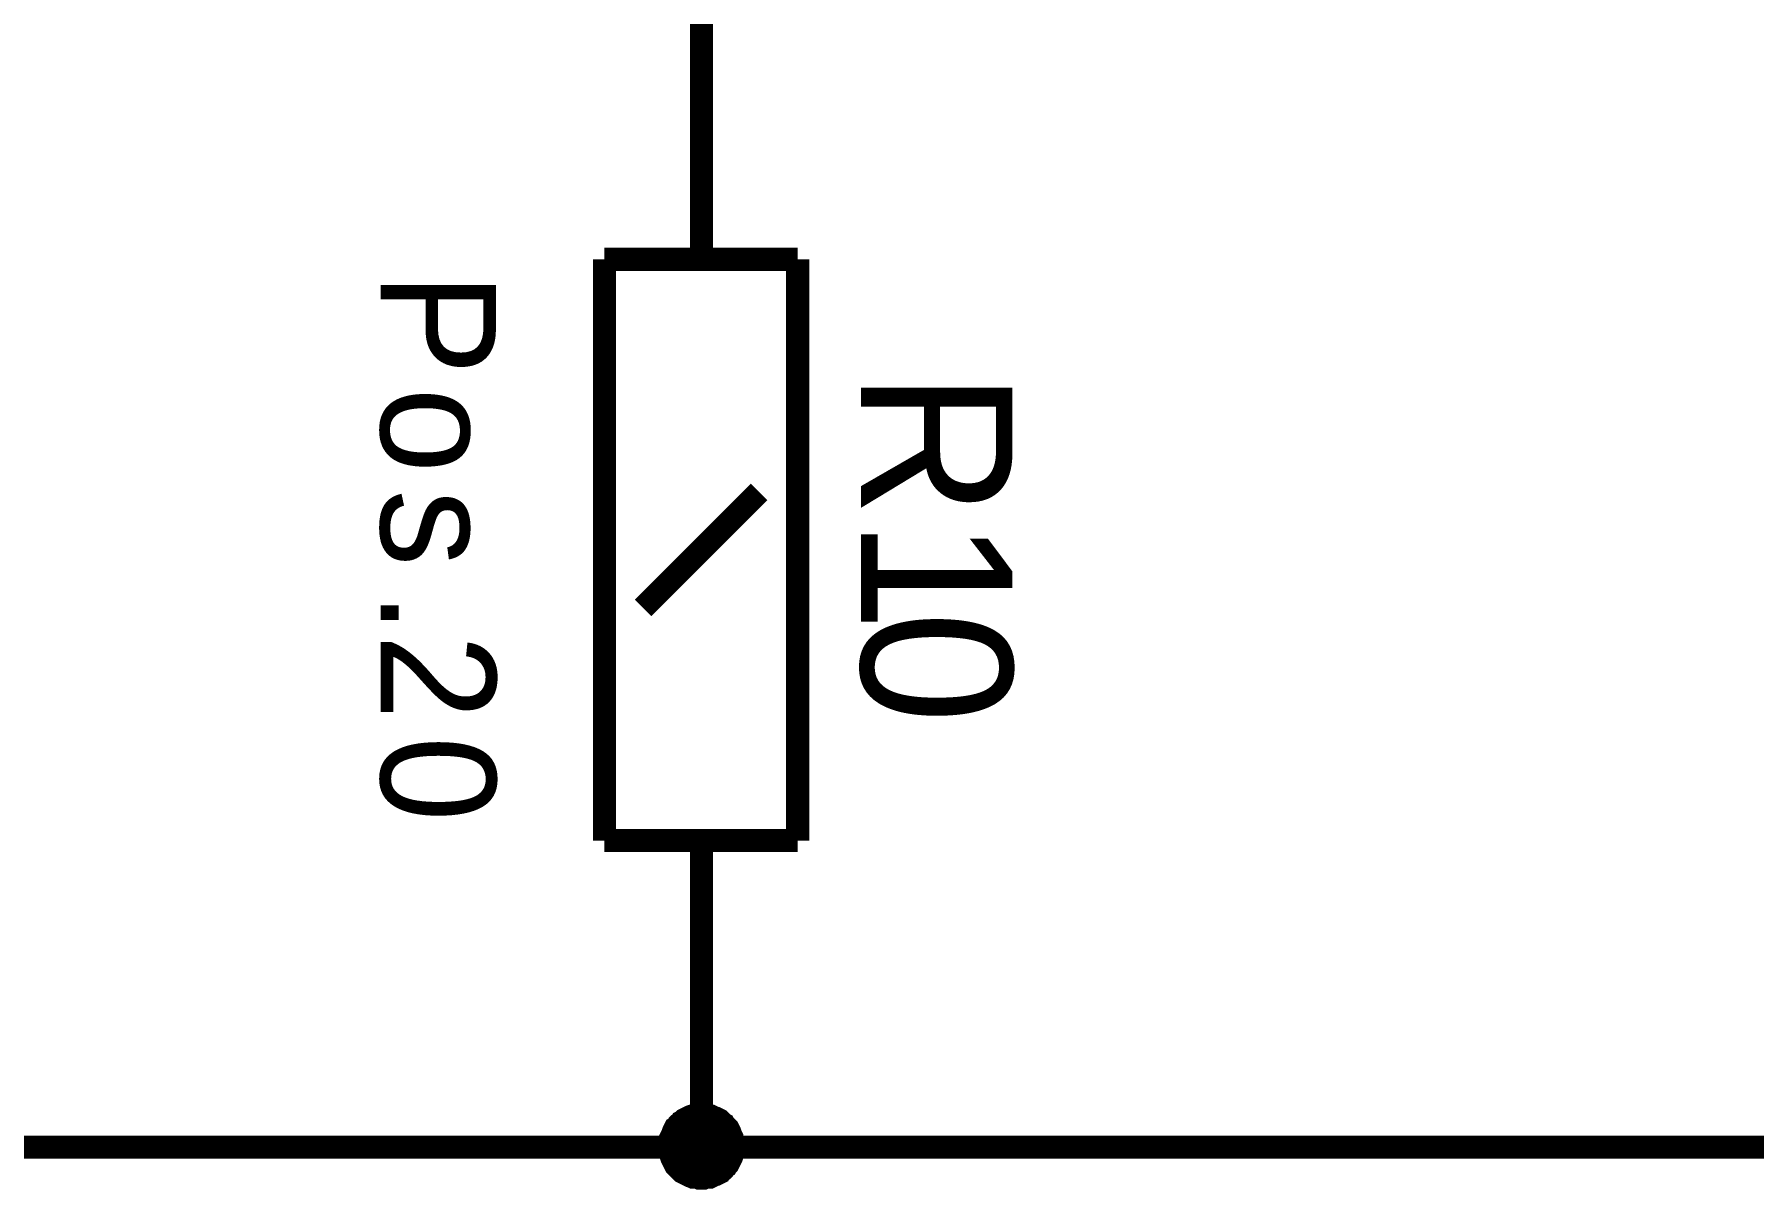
# Model space of a CAD drawing. Header units: millimetres. Extents: x 0 to 20.9, y 0 to 9.5.
# Drawn here: x 9.662 to 10.535, y 5.178 to 5.765 of the extents above; entities that cross this region are included whole.
import ezdxf

# ---------------------------------------------------------------- set-up
doc = ezdxf.new("R2010")
doc.units = ezdxf.units.MM
doc.header["$MEASUREMENT"] = 0
doc.layers.add('Sheet', color=255, linetype='Continuous')

msp = doc.modelspace()

# ---------------------------------------------------------------- linework, layer by layer
at = {"layer": 'Sheet'}
for points, const_width in [([(10.00034, 5.90617), (10.00034, 5.79966), (10.00034, 5.69983)], 0.0118), ([(10.00034, 5.65055), (10.00034, 5.69983)], 0.0118), ([(9.95106, 5.35524), (9.95106, 5.65055)], 0.0118), ([(9.95106, 5.65055), (10.04921, 5.65055)], 0.0118), ([(10.04921, 5.65055), (10.04921, 5.35524)], 0.0118), ([(10.02958, 5.53234), (9.97069, 5.47344)], 0.0118), ([(10.04921, 5.35524), (9.95106, 5.35524)], 0.0118), ([(10.00034, 5.35524), (10.00034, 5.30595)], 0.0118), ([(1.00079, 5.30553), (1.00079, 5.19944), (2.00074, 5.19944), (3.00069, 5.19944), (4.00064, 5.19944), (5.00059, 5.19944), (6.00054, 5.19944), (7.00049, 5.19944), (8.00044, 5.19944), (9.00039, 5.19944), (10.00034, 5.19944), (11.00029, 5.19944), (12.00025, 5.19944), (13.0002, 5.19944), (14.00015, 5.19944), (15.0001, 5.19944), (16.00005, 5.19944), (17, 5.19944), (17.99995, 5.19944), (17.99995, 5.30553)], 0.0118), ([(10.00034, 5.30595), (10.00034, 5.19985)], 0.0118), ([(9.98029, 5.19985), (9.98029, 5.20069), (9.98029, 5.20194), (9.98071, 5.20278), (9.98071, 5.20403), (9.98071, 5.20487), (9.98113, 5.2057), (9.98155, 5.20654), (9.98197, 5.20737), (9.98238, 5.20863), (9.9828, 5.20946), (9.98322, 5.2103), (9.98364, 5.21113), (9.98405, 5.21197), (9.98489, 5.21239), (9.98531, 5.21322), (9.98614, 5.21406), (9.98698, 5.21447), (9.9874, 5.21531), (9.98823, 5.21573), (9.98907, 5.21656), (9.9899, 5.21698), (9.99074, 5.2174), (9.99157, 5.21782), (9.99241, 5.21823), (9.99324, 5.21865), (9.9945, 5.21907), (9.99533, 5.21907), (9.99617, 5.21949), (9.99742, 5.21949), (9.99826, 5.2199), (9.99909, 5.2199), (10.00034, 5.2199)], 0.0039), ([(9.98029, 5.19985), (9.98029, 5.20069), (9.98029, 5.20194), (9.98071, 5.20278), (9.98071, 5.20403), (9.98071, 5.20487), (9.98113, 5.2057), (9.98155, 5.20654), (9.98197, 5.20737), (9.98238, 5.20863), (9.9828, 5.20946), (9.98322, 5.2103), (9.98364, 5.21113), (9.98405, 5.21197), (9.98489, 5.21239), (9.98531, 5.21322), (9.98614, 5.21406), (9.98698, 5.21447), (9.9874, 5.21531), (9.98823, 5.21573), (9.98907, 5.21656), (9.9899, 5.21698), (9.99074, 5.2174), (9.99157, 5.21782), (9.99241, 5.21823), (9.99324, 5.21865), (9.9945, 5.21907), (9.99533, 5.21907), (9.99617, 5.21949), (9.99742, 5.21949), (9.99826, 5.2199), (9.99909, 5.2199), (10.00034, 5.2199)], 0.0039), ([(9.98029, 5.19985), (9.98029, 5.20069), (9.98029, 5.20194), (9.98071, 5.20278), (9.98071, 5.20403), (9.98071, 5.20487), (9.98113, 5.2057), (9.98155, 5.20654), (9.98197, 5.20737), (9.98238, 5.20863), (9.9828, 5.20946), (9.98322, 5.2103), (9.98364, 5.21113), (9.98405, 5.21197), (9.98489, 5.21239), (9.98531, 5.21322), (9.98614, 5.21406), (9.98698, 5.21447), (9.9874, 5.21531), (9.98823, 5.21573), (9.98907, 5.21656), (9.9899, 5.21698), (9.99074, 5.2174), (9.99157, 5.21782), (9.99241, 5.21823), (9.99324, 5.21865), (9.9945, 5.21907), (9.99533, 5.21907), (9.99617, 5.21949), (9.99742, 5.21949), (9.99826, 5.2199), (9.99909, 5.2199), (10.00034, 5.2199)], 0.0039), ([(9.98029, 5.19985), (9.98029, 5.20069), (9.98029, 5.20194), (9.98071, 5.20278), (9.98071, 5.20403), (9.98071, 5.20487), (9.98113, 5.2057), (9.98155, 5.20654), (9.98197, 5.20737), (9.98238, 5.20863), (9.9828, 5.20946), (9.98322, 5.2103), (9.98364, 5.21113), (9.98405, 5.21197), (9.98489, 5.21239), (9.98531, 5.21322), (9.98614, 5.21406), (9.98698, 5.21447), (9.9874, 5.21531), (9.98823, 5.21573), (9.98907, 5.21656), (9.9899, 5.21698), (9.99074, 5.2174), (9.99157, 5.21782), (9.99241, 5.21823), (9.99324, 5.21865), (9.9945, 5.21907), (9.99533, 5.21907), (9.99617, 5.21949), (9.99742, 5.21949), (9.99826, 5.2199), (9.99909, 5.2199), (10.00034, 5.2199)], 0.0039), ([(9.98029, 5.19985), (9.98029, 5.20069), (9.98029, 5.20194), (9.98071, 5.20278), (9.98071, 5.20403), (9.98071, 5.20487), (9.98113, 5.2057), (9.98155, 5.20654), (9.98197, 5.20737), (9.98238, 5.20863), (9.9828, 5.20946), (9.98322, 5.2103), (9.98364, 5.21113), (9.98405, 5.21197), (9.98489, 5.21239), (9.98531, 5.21322), (9.98614, 5.21406), (9.98698, 5.21447), (9.9874, 5.21531), (9.98823, 5.21573), (9.98907, 5.21656), (9.9899, 5.21698), (9.99074, 5.2174), (9.99157, 5.21782), (9.99241, 5.21823), (9.99324, 5.21865), (9.9945, 5.21907), (9.99533, 5.21907), (9.99617, 5.21949), (9.99742, 5.21949), (9.99826, 5.2199), (9.99909, 5.2199), (10.00034, 5.2199)], 0.0039), ([(9.98029, 5.19985), (9.98029, 5.20069), (9.98029, 5.20194), (9.98071, 5.20278), (9.98071, 5.20403), (9.98071, 5.20487), (9.98113, 5.2057), (9.98155, 5.20654), (9.98197, 5.20737), (9.98238, 5.20863), (9.9828, 5.20946), (9.98322, 5.2103), (9.98364, 5.21113), (9.98405, 5.21197), (9.98489, 5.21239), (9.98531, 5.21322), (9.98614, 5.21406), (9.98698, 5.21447), (9.9874, 5.21531), (9.98823, 5.21573), (9.98907, 5.21656), (9.9899, 5.21698), (9.99074, 5.2174), (9.99157, 5.21782), (9.99241, 5.21823), (9.99324, 5.21865), (9.9945, 5.21907), (9.99533, 5.21907), (9.99617, 5.21949), (9.99742, 5.21949), (9.99826, 5.2199), (9.99909, 5.2199), (10.00034, 5.2199)], 0.0039), ([(9.98029, 5.19985), (9.98029, 5.20069), (9.98029, 5.20194), (9.98071, 5.20278), (9.98071, 5.20403), (9.98071, 5.20487), (9.98113, 5.2057), (9.98155, 5.20654), (9.98197, 5.20737), (9.98238, 5.20863), (9.9828, 5.20946), (9.98322, 5.2103), (9.98364, 5.21113), (9.98405, 5.21197), (9.98489, 5.21239), (9.98531, 5.21322), (9.98614, 5.21406), (9.98698, 5.21447), (9.9874, 5.21531), (9.98823, 5.21573), (9.98907, 5.21656), (9.9899, 5.21698), (9.99074, 5.2174), (9.99157, 5.21782), (9.99241, 5.21823), (9.99324, 5.21865), (9.9945, 5.21907), (9.99533, 5.21907), (9.99617, 5.21949), (9.99742, 5.21949), (9.99826, 5.2199), (9.99909, 5.2199), (10.00034, 5.2199)], 0.0039), ([(9.98029, 5.19985), (9.98029, 5.20069), (9.98029, 5.20194), (9.98071, 5.20278), (9.98071, 5.20403), (9.98071, 5.20487), (9.98113, 5.2057), (9.98155, 5.20654), (9.98197, 5.20737), (9.98238, 5.20863), (9.9828, 5.20946), (9.98322, 5.2103), (9.98364, 5.21113), (9.98405, 5.21197), (9.98489, 5.21239), (9.98531, 5.21322), (9.98614, 5.21406), (9.98698, 5.21447), (9.9874, 5.21531), (9.98823, 5.21573), (9.98907, 5.21656), (9.9899, 5.21698), (9.99074, 5.2174), (9.99157, 5.21782), (9.99241, 5.21823), (9.99324, 5.21865), (9.9945, 5.21907), (9.99533, 5.21907), (9.99617, 5.21949), (9.99742, 5.21949), (9.99826, 5.2199), (9.99909, 5.2199), (10.00034, 5.2199)], 0.0039), ([(10.00034, 5.2199), (10.00034, 5.2199)], 0.0039), ([(10.00034, 5.2199), (10.00118, 5.2199), (10.00243, 5.2199), (10.00327, 5.21949), (10.00452, 5.21949), (10.00536, 5.21907), (10.00619, 5.21907), (10.00703, 5.21865), (10.00786, 5.21823), (10.00912, 5.21782), (10.00995, 5.2174), (10.01079, 5.21698), (10.01162, 5.21656), (10.01246, 5.21573), (10.01287, 5.21531), (10.01371, 5.21447), (10.01455, 5.21406), (10.01496, 5.21322), (10.0158, 5.21239), (10.01622, 5.21197), (10.01705, 5.21113), (10.01747, 5.2103), (10.01789, 5.20946), (10.0183, 5.20863), (10.01872, 5.20737), (10.01914, 5.20654), (10.01956, 5.2057), (10.01956, 5.20487), (10.01998, 5.20403), (10.01998, 5.20278), (10.02039, 5.20194), (10.02039, 5.20069), (10.02039, 5.19985)], 0.0039), ([(10.00034, 5.2199), (10.00034, 5.2199)], 0.0039), ([(10.00034, 5.2199), (10.00118, 5.2199), (10.00243, 5.2199), (10.00327, 5.21949), (10.00452, 5.21949), (10.00536, 5.21907), (10.00619, 5.21907), (10.00703, 5.21865), (10.00786, 5.21823), (10.00912, 5.21782), (10.00995, 5.2174), (10.01079, 5.21698), (10.01162, 5.21656), (10.01246, 5.21573), (10.01287, 5.21531), (10.01371, 5.21447), (10.01455, 5.21406), (10.01496, 5.21322), (10.0158, 5.21239), (10.01622, 5.21197), (10.01705, 5.21113), (10.01747, 5.2103), (10.01789, 5.20946), (10.0183, 5.20863), (10.01872, 5.20737), (10.01914, 5.20654), (10.01956, 5.2057), (10.01956, 5.20487), (10.01998, 5.20403), (10.01998, 5.20278), (10.02039, 5.20194), (10.02039, 5.20069), (10.02039, 5.19985)], 0.0039), ([(10.00034, 5.2199), (10.00034, 5.2199)], 0.0039), ([(10.00034, 5.2199), (10.00118, 5.2199), (10.00243, 5.2199), (10.00327, 5.21949), (10.00452, 5.21949), (10.00536, 5.21907), (10.00619, 5.21907), (10.00703, 5.21865), (10.00786, 5.21823), (10.00912, 5.21782), (10.00995, 5.2174), (10.01079, 5.21698), (10.01162, 5.21656), (10.01246, 5.21573), (10.01287, 5.21531), (10.01371, 5.21447), (10.01455, 5.21406), (10.01496, 5.21322), (10.0158, 5.21239), (10.01622, 5.21197), (10.01705, 5.21113), (10.01747, 5.2103), (10.01789, 5.20946), (10.0183, 5.20863), (10.01872, 5.20737), (10.01914, 5.20654), (10.01956, 5.2057), (10.01956, 5.20487), (10.01998, 5.20403), (10.01998, 5.20278), (10.02039, 5.20194), (10.02039, 5.20069), (10.02039, 5.19985)], 0.0039), ([(10.00034, 5.2199), (10.00034, 5.2199)], 0.0039), ([(10.00034, 5.2199), (10.00118, 5.2199), (10.00243, 5.2199), (10.00327, 5.21949), (10.00452, 5.21949), (10.00536, 5.21907), (10.00619, 5.21907), (10.00703, 5.21865), (10.00786, 5.21823), (10.00912, 5.21782), (10.00995, 5.2174), (10.01079, 5.21698), (10.01162, 5.21656), (10.01246, 5.21573), (10.01287, 5.21531), (10.01371, 5.21447), (10.01455, 5.21406), (10.01496, 5.21322), (10.0158, 5.21239), (10.01622, 5.21197), (10.01705, 5.21113), (10.01747, 5.2103), (10.01789, 5.20946), (10.0183, 5.20863), (10.01872, 5.20737), (10.01914, 5.20654), (10.01956, 5.2057), (10.01956, 5.20487), (10.01998, 5.20403), (10.01998, 5.20278), (10.02039, 5.20194), (10.02039, 5.20069), (10.02039, 5.19985)], 0.0039), ([(10.00034, 5.2199), (10.00034, 5.2199)], 0.0039), ([(10.00034, 5.2199), (10.00118, 5.2199), (10.00243, 5.2199), (10.00327, 5.21949), (10.00452, 5.21949), (10.00536, 5.21907), (10.00619, 5.21907), (10.00703, 5.21865), (10.00786, 5.21823), (10.00912, 5.21782), (10.00995, 5.2174), (10.01079, 5.21698), (10.01162, 5.21656), (10.01246, 5.21573), (10.01287, 5.21531), (10.01371, 5.21447), (10.01455, 5.21406), (10.01496, 5.21322), (10.0158, 5.21239), (10.01622, 5.21197), (10.01705, 5.21113), (10.01747, 5.2103), (10.01789, 5.20946), (10.0183, 5.20863), (10.01872, 5.20737), (10.01914, 5.20654), (10.01956, 5.2057), (10.01956, 5.20487), (10.01998, 5.20403), (10.01998, 5.20278), (10.02039, 5.20194), (10.02039, 5.20069), (10.02039, 5.19985)], 0.0039), ([(10.00034, 5.2199), (10.00034, 5.2199)], 0.0039), ([(10.00034, 5.2199), (10.00118, 5.2199), (10.00243, 5.2199), (10.00327, 5.21949), (10.00452, 5.21949), (10.00536, 5.21907), (10.00619, 5.21907), (10.00703, 5.21865), (10.00786, 5.21823), (10.00912, 5.21782), (10.00995, 5.2174), (10.01079, 5.21698), (10.01162, 5.21656), (10.01246, 5.21573), (10.01287, 5.21531), (10.01371, 5.21447), (10.01455, 5.21406), (10.01496, 5.21322), (10.0158, 5.21239), (10.01622, 5.21197), (10.01705, 5.21113), (10.01747, 5.2103), (10.01789, 5.20946), (10.0183, 5.20863), (10.01872, 5.20737), (10.01914, 5.20654), (10.01956, 5.2057), (10.01956, 5.20487), (10.01998, 5.20403), (10.01998, 5.20278), (10.02039, 5.20194), (10.02039, 5.20069), (10.02039, 5.19985)], 0.0039), ([(10.00034, 5.2199), (10.00034, 5.2199)], 0.0039), ([(10.00034, 5.2199), (10.00118, 5.2199), (10.00243, 5.2199), (10.00327, 5.21949), (10.00452, 5.21949), (10.00536, 5.21907), (10.00619, 5.21907), (10.00703, 5.21865), (10.00786, 5.21823), (10.00912, 5.21782), (10.00995, 5.2174), (10.01079, 5.21698), (10.01162, 5.21656), (10.01246, 5.21573), (10.01287, 5.21531), (10.01371, 5.21447), (10.01455, 5.21406), (10.01496, 5.21322), (10.0158, 5.21239), (10.01622, 5.21197), (10.01705, 5.21113), (10.01747, 5.2103), (10.01789, 5.20946), (10.0183, 5.20863), (10.01872, 5.20737), (10.01914, 5.20654), (10.01956, 5.2057), (10.01956, 5.20487), (10.01998, 5.20403), (10.01998, 5.20278), (10.02039, 5.20194), (10.02039, 5.20069), (10.02039, 5.19985)], 0.0039), ([(10.00034, 5.2199), (10.00034, 5.2199)], 0.0039), ([(10.00034, 5.2199), (10.00118, 5.2199), (10.00243, 5.2199), (10.00327, 5.21949), (10.00452, 5.21949), (10.00536, 5.21907), (10.00619, 5.21907), (10.00703, 5.21865), (10.00786, 5.21823), (10.00912, 5.21782), (10.00995, 5.2174), (10.01079, 5.21698), (10.01162, 5.21656), (10.01246, 5.21573), (10.01287, 5.21531), (10.01371, 5.21447), (10.01455, 5.21406), (10.01496, 5.21322), (10.0158, 5.21239), (10.01622, 5.21197), (10.01705, 5.21113), (10.01747, 5.2103), (10.01789, 5.20946), (10.0183, 5.20863), (10.01872, 5.20737), (10.01914, 5.20654), (10.01956, 5.2057), (10.01956, 5.20487), (10.01998, 5.20403), (10.01998, 5.20278), (10.02039, 5.20194), (10.02039, 5.20069), (10.02039, 5.19985)], 0.0039), ([(10.00034, 5.17981), (9.99909, 5.17981), (9.99826, 5.17981), (9.99742, 5.18022), (9.99617, 5.18022), (9.99533, 5.18022), (9.9945, 5.18064), (9.99324, 5.18106), (9.99241, 5.18148), (9.99157, 5.18189), (9.99074, 5.18231), (9.9899, 5.18273), (9.98907, 5.18315), (9.98823, 5.18356), (9.9874, 5.1844), (9.98698, 5.18482), (9.98614, 5.18565), (9.98531, 5.18649), (9.98489, 5.18691), (9.98405, 5.18774), (9.98364, 5.18858), (9.98322, 5.18941), (9.9828, 5.19025), (9.98238, 5.19108), (9.98197, 5.19192), (9.98155, 5.19275), (9.98113, 5.19401), (9.98071, 5.19484), (9.98071, 5.19568), (9.98071, 5.19693), (9.98029, 5.19777), (9.98029, 5.1986), (9.98029, 5.19985)], 0.0039), ([(9.98029, 5.19985), (9.98029, 5.19985)], 0.0039), ([(10.00034, 5.17981), (9.99909, 5.17981), (9.99826, 5.17981), (9.99742, 5.18022), (9.99617, 5.18022), (9.99533, 5.18022), (9.9945, 5.18064), (9.99324, 5.18106), (9.99241, 5.18148), (9.99157, 5.18189), (9.99074, 5.18231), (9.9899, 5.18273), (9.98907, 5.18315), (9.98823, 5.18356), (9.9874, 5.1844), (9.98698, 5.18482), (9.98614, 5.18565), (9.98531, 5.18649), (9.98489, 5.18691), (9.98405, 5.18774), (9.98364, 5.18858), (9.98322, 5.18941), (9.9828, 5.19025), (9.98238, 5.19108), (9.98197, 5.19192), (9.98155, 5.19275), (9.98113, 5.19401), (9.98071, 5.19484), (9.98071, 5.19568), (9.98071, 5.19693), (9.98029, 5.19777), (9.98029, 5.1986), (9.98029, 5.19985)], 0.0039), ([(9.98029, 5.19985), (9.98029, 5.19985)], 0.0039), ([(10.00034, 5.17981), (9.99909, 5.17981), (9.99826, 5.17981), (9.99742, 5.18022), (9.99617, 5.18022), (9.99533, 5.18022), (9.9945, 5.18064), (9.99324, 5.18106), (9.99241, 5.18148), (9.99157, 5.18189), (9.99074, 5.18231), (9.9899, 5.18273), (9.98907, 5.18315), (9.98823, 5.18356), (9.9874, 5.1844), (9.98698, 5.18482), (9.98614, 5.18565), (9.98531, 5.18649), (9.98489, 5.18691), (9.98405, 5.18774), (9.98364, 5.18858), (9.98322, 5.18941), (9.9828, 5.19025), (9.98238, 5.19108), (9.98197, 5.19192), (9.98155, 5.19275), (9.98113, 5.19401), (9.98071, 5.19484), (9.98071, 5.19568), (9.98071, 5.19693), (9.98029, 5.19777), (9.98029, 5.1986), (9.98029, 5.19985)], 0.0039), ([(9.98029, 5.19985), (9.98029, 5.19985)], 0.0039), ([(10.00034, 5.17981), (9.99909, 5.17981), (9.99826, 5.17981), (9.99742, 5.18022), (9.99617, 5.18022), (9.99533, 5.18022), (9.9945, 5.18064), (9.99324, 5.18106), (9.99241, 5.18148), (9.99157, 5.18189), (9.99074, 5.18231), (9.9899, 5.18273), (9.98907, 5.18315), (9.98823, 5.18356), (9.9874, 5.1844), (9.98698, 5.18482), (9.98614, 5.18565), (9.98531, 5.18649), (9.98489, 5.18691), (9.98405, 5.18774), (9.98364, 5.18858), (9.98322, 5.18941), (9.9828, 5.19025), (9.98238, 5.19108), (9.98197, 5.19192), (9.98155, 5.19275), (9.98113, 5.19401), (9.98071, 5.19484), (9.98071, 5.19568), (9.98071, 5.19693), (9.98029, 5.19777), (9.98029, 5.1986), (9.98029, 5.19985)], 0.0039), ([(9.98029, 5.19985), (9.98029, 5.19985)], 0.0039), ([(10.00034, 5.17981), (9.99909, 5.17981), (9.99826, 5.17981), (9.99742, 5.18022), (9.99617, 5.18022), (9.99533, 5.18022), (9.9945, 5.18064), (9.99324, 5.18106), (9.99241, 5.18148), (9.99157, 5.18189), (9.99074, 5.18231), (9.9899, 5.18273), (9.98907, 5.18315), (9.98823, 5.18356), (9.9874, 5.1844), (9.98698, 5.18482), (9.98614, 5.18565), (9.98531, 5.18649), (9.98489, 5.18691), (9.98405, 5.18774), (9.98364, 5.18858), (9.98322, 5.18941), (9.9828, 5.19025), (9.98238, 5.19108), (9.98197, 5.19192), (9.98155, 5.19275), (9.98113, 5.19401), (9.98071, 5.19484), (9.98071, 5.19568), (9.98071, 5.19693), (9.98029, 5.19777), (9.98029, 5.1986), (9.98029, 5.19985)], 0.0039), ([(9.98029, 5.19985), (9.98029, 5.19985)], 0.0039), ([(10.00034, 5.17981), (9.99909, 5.17981), (9.99826, 5.17981), (9.99742, 5.18022), (9.99617, 5.18022), (9.99533, 5.18022), (9.9945, 5.18064), (9.99324, 5.18106), (9.99241, 5.18148), (9.99157, 5.18189), (9.99074, 5.18231), (9.9899, 5.18273), (9.98907, 5.18315), (9.98823, 5.18356), (9.9874, 5.1844), (9.98698, 5.18482), (9.98614, 5.18565), (9.98531, 5.18649), (9.98489, 5.18691), (9.98405, 5.18774), (9.98364, 5.18858), (9.98322, 5.18941), (9.9828, 5.19025), (9.98238, 5.19108), (9.98197, 5.19192), (9.98155, 5.19275), (9.98113, 5.19401), (9.98071, 5.19484), (9.98071, 5.19568), (9.98071, 5.19693), (9.98029, 5.19777), (9.98029, 5.1986), (9.98029, 5.19985)], 0.0039), ([(9.98029, 5.19985), (9.98029, 5.19985)], 0.0039), ([(10.00034, 5.17981), (9.99909, 5.17981), (9.99826, 5.17981), (9.99742, 5.18022), (9.99617, 5.18022), (9.99533, 5.18022), (9.9945, 5.18064), (9.99324, 5.18106), (9.99241, 5.18148), (9.99157, 5.18189), (9.99074, 5.18231), (9.9899, 5.18273), (9.98907, 5.18315), (9.98823, 5.18356), (9.9874, 5.1844), (9.98698, 5.18482), (9.98614, 5.18565), (9.98531, 5.18649), (9.98489, 5.18691), (9.98405, 5.18774), (9.98364, 5.18858), (9.98322, 5.18941), (9.9828, 5.19025), (9.98238, 5.19108), (9.98197, 5.19192), (9.98155, 5.19275), (9.98113, 5.19401), (9.98071, 5.19484), (9.98071, 5.19568), (9.98071, 5.19693), (9.98029, 5.19777), (9.98029, 5.1986), (9.98029, 5.19985)], 0.0039), ([(9.98029, 5.19985), (9.98029, 5.19985)], 0.0039), ([(10.00034, 5.17981), (9.99909, 5.17981), (9.99826, 5.17981), (9.99742, 5.18022), (9.99617, 5.18022), (9.99533, 5.18022), (9.9945, 5.18064), (9.99324, 5.18106), (9.99241, 5.18148), (9.99157, 5.18189), (9.99074, 5.18231), (9.9899, 5.18273), (9.98907, 5.18315), (9.98823, 5.18356), (9.9874, 5.1844), (9.98698, 5.18482), (9.98614, 5.18565), (9.98531, 5.18649), (9.98489, 5.18691), (9.98405, 5.18774), (9.98364, 5.18858), (9.98322, 5.18941), (9.9828, 5.19025), (9.98238, 5.19108), (9.98197, 5.19192), (9.98155, 5.19275), (9.98113, 5.19401), (9.98071, 5.19484), (9.98071, 5.19568), (9.98071, 5.19693), (9.98029, 5.19777), (9.98029, 5.1986), (9.98029, 5.19985)], 0.0039), ([(9.98029, 5.19985), (9.98029, 5.19985)], 0.0039), ([(10.02039, 5.19985), (10.02039, 5.1986), (10.02039, 5.19777), (10.01998, 5.19693), (10.01998, 5.19568), (10.01956, 5.19484), (10.01956, 5.19401), (10.01914, 5.19275), (10.01872, 5.19192), (10.0183, 5.19108), (10.01789, 5.19025), (10.01747, 5.18941), (10.01705, 5.18858), (10.01622, 5.18774), (10.0158, 5.18691), (10.01496, 5.18649), (10.01455, 5.18565), (10.01371, 5.18482), (10.01287, 5.1844), (10.01246, 5.18356), (10.01162, 5.18315), (10.01079, 5.18273), (10.00995, 5.18231), (10.00912, 5.18189), (10.00786, 5.18148), (10.00703, 5.18106), (10.00619, 5.18064), (10.00536, 5.18022), (10.00452, 5.18022), (10.00327, 5.18022), (10.00243, 5.17981), (10.00118, 5.17981), (10.00034, 5.17981)], 0.0039), ([(10.02039, 5.19985), (10.02039, 5.1986), (10.02039, 5.19777), (10.01998, 5.19693), (10.01998, 5.19568), (10.01956, 5.19484), (10.01956, 5.19401), (10.01914, 5.19275), (10.01872, 5.19192), (10.0183, 5.19108), (10.01789, 5.19025), (10.01747, 5.18941), (10.01705, 5.18858), (10.01622, 5.18774), (10.0158, 5.18691), (10.01496, 5.18649), (10.01455, 5.18565), (10.01371, 5.18482), (10.01287, 5.1844), (10.01246, 5.18356), (10.01162, 5.18315), (10.01079, 5.18273), (10.00995, 5.18231), (10.00912, 5.18189), (10.00786, 5.18148), (10.00703, 5.18106), (10.00619, 5.18064), (10.00536, 5.18022), (10.00452, 5.18022), (10.00327, 5.18022), (10.00243, 5.17981), (10.00118, 5.17981), (10.00034, 5.17981)], 0.0039), ([(10.02039, 5.19985), (10.02039, 5.1986), (10.02039, 5.19777), (10.01998, 5.19693), (10.01998, 5.19568), (10.01956, 5.19484), (10.01956, 5.19401), (10.01914, 5.19275), (10.01872, 5.19192), (10.0183, 5.19108), (10.01789, 5.19025), (10.01747, 5.18941), (10.01705, 5.18858), (10.01622, 5.18774), (10.0158, 5.18691), (10.01496, 5.18649), (10.01455, 5.18565), (10.01371, 5.18482), (10.01287, 5.1844), (10.01246, 5.18356), (10.01162, 5.18315), (10.01079, 5.18273), (10.00995, 5.18231), (10.00912, 5.18189), (10.00786, 5.18148), (10.00703, 5.18106), (10.00619, 5.18064), (10.00536, 5.18022), (10.00452, 5.18022), (10.00327, 5.18022), (10.00243, 5.17981), (10.00118, 5.17981), (10.00034, 5.17981)], 0.0039), ([(10.02039, 5.19985), (10.02039, 5.1986), (10.02039, 5.19777), (10.01998, 5.19693), (10.01998, 5.19568), (10.01956, 5.19484), (10.01956, 5.19401), (10.01914, 5.19275), (10.01872, 5.19192), (10.0183, 5.19108), (10.01789, 5.19025), (10.01747, 5.18941), (10.01705, 5.18858), (10.01622, 5.18774), (10.0158, 5.18691), (10.01496, 5.18649), (10.01455, 5.18565), (10.01371, 5.18482), (10.01287, 5.1844), (10.01246, 5.18356), (10.01162, 5.18315), (10.01079, 5.18273), (10.00995, 5.18231), (10.00912, 5.18189), (10.00786, 5.18148), (10.00703, 5.18106), (10.00619, 5.18064), (10.00536, 5.18022), (10.00452, 5.18022), (10.00327, 5.18022), (10.00243, 5.17981), (10.00118, 5.17981), (10.00034, 5.17981)], 0.0039), ([(10.02039, 5.19985), (10.02039, 5.1986), (10.02039, 5.19777), (10.01998, 5.19693), (10.01998, 5.19568), (10.01956, 5.19484), (10.01956, 5.19401), (10.01914, 5.19275), (10.01872, 5.19192), (10.0183, 5.19108), (10.01789, 5.19025), (10.01747, 5.18941), (10.01705, 5.18858), (10.01622, 5.18774), (10.0158, 5.18691), (10.01496, 5.18649), (10.01455, 5.18565), (10.01371, 5.18482), (10.01287, 5.1844), (10.01246, 5.18356), (10.01162, 5.18315), (10.01079, 5.18273), (10.00995, 5.18231), (10.00912, 5.18189), (10.00786, 5.18148), (10.00703, 5.18106), (10.00619, 5.18064), (10.00536, 5.18022), (10.00452, 5.18022), (10.00327, 5.18022), (10.00243, 5.17981), (10.00118, 5.17981), (10.00034, 5.17981)], 0.0039), ([(10.02039, 5.19985), (10.02039, 5.1986), (10.02039, 5.19777), (10.01998, 5.19693), (10.01998, 5.19568), (10.01956, 5.19484), (10.01956, 5.19401), (10.01914, 5.19275), (10.01872, 5.19192), (10.0183, 5.19108), (10.01789, 5.19025), (10.01747, 5.18941), (10.01705, 5.18858), (10.01622, 5.18774), (10.0158, 5.18691), (10.01496, 5.18649), (10.01455, 5.18565), (10.01371, 5.18482), (10.01287, 5.1844), (10.01246, 5.18356), (10.01162, 5.18315), (10.01079, 5.18273), (10.00995, 5.18231), (10.00912, 5.18189), (10.00786, 5.18148), (10.00703, 5.18106), (10.00619, 5.18064), (10.00536, 5.18022), (10.00452, 5.18022), (10.00327, 5.18022), (10.00243, 5.17981), (10.00118, 5.17981), (10.00034, 5.17981)], 0.0039), ([(10.02039, 5.19985), (10.02039, 5.1986), (10.02039, 5.19777), (10.01998, 5.19693), (10.01998, 5.19568), (10.01956, 5.19484), (10.01956, 5.19401), (10.01914, 5.19275), (10.01872, 5.19192), (10.0183, 5.19108), (10.01789, 5.19025), (10.01747, 5.18941), (10.01705, 5.18858), (10.01622, 5.18774), (10.0158, 5.18691), (10.01496, 5.18649), (10.01455, 5.18565), (10.01371, 5.18482), (10.01287, 5.1844), (10.01246, 5.18356), (10.01162, 5.18315), (10.01079, 5.18273), (10.00995, 5.18231), (10.00912, 5.18189), (10.00786, 5.18148), (10.00703, 5.18106), (10.00619, 5.18064), (10.00536, 5.18022), (10.00452, 5.18022), (10.00327, 5.18022), (10.00243, 5.17981), (10.00118, 5.17981), (10.00034, 5.17981)], 0.0039), ([(10.02039, 5.19985), (10.02039, 5.1986), (10.02039, 5.19777), (10.01998, 5.19693), (10.01998, 5.19568), (10.01956, 5.19484), (10.01956, 5.19401), (10.01914, 5.19275), (10.01872, 5.19192), (10.0183, 5.19108), (10.01789, 5.19025), (10.01747, 5.18941), (10.01705, 5.18858), (10.01622, 5.18774), (10.0158, 5.18691), (10.01496, 5.18649), (10.01455, 5.18565), (10.01371, 5.18482), (10.01287, 5.1844), (10.01246, 5.18356), (10.01162, 5.18315), (10.01079, 5.18273), (10.00995, 5.18231), (10.00912, 5.18189), (10.00786, 5.18148), (10.00703, 5.18106), (10.00619, 5.18064), (10.00536, 5.18022), (10.00452, 5.18022), (10.00327, 5.18022), (10.00243, 5.17981), (10.00118, 5.17981), (10.00034, 5.17981)], 0.0039), ([(10.02039, 5.19985), (10.02039, 5.19985), (10.02039, 5.19985), (10.02039, 5.19985), (10.02039, 5.19985), (10.02039, 5.19985), (10.02039, 5.19985), (10.02039, 5.19985), (10.02039, 5.19985), (10.02039, 5.19985), (10.02039, 5.19985), (10.02039, 5.19985), (10.02039, 5.19985), (10.02039, 5.19985), (10.02039, 5.19985), (10.02039, 5.19985), (10.02039, 5.19985), (10.02039, 5.19985), (10.02039, 5.19985), (10.02039, 5.19985), (10.02039, 5.19985), (10.02039, 5.19985), (10.02039, 5.19985), (10.02039, 5.19985), (10.02039, 5.19985), (10.02039, 5.19985), (10.02039, 5.19985), (10.02039, 5.19985), (10.02039, 5.19985), (10.02039, 5.19985), (10.02039, 5.19985), (10.02039, 5.19985), (10.02039, 5.19985)], 0.0039), ([(10.02039, 5.19985), (10.02039, 5.19985)], 0.0039), ([(10.02039, 5.19985), (10.02039, 5.19985), (10.02039, 5.19985), (10.02039, 5.19985), (10.02039, 5.19985), (10.02039, 5.19985), (10.02039, 5.19985), (10.02039, 5.19985), (10.02039, 5.19985), (10.02039, 5.19985), (10.02039, 5.19985), (10.02039, 5.19985), (10.02039, 5.19985), (10.02039, 5.19985), (10.02039, 5.19985), (10.02039, 5.19985), (10.02039, 5.19985), (10.02039, 5.19985), (10.02039, 5.19985), (10.02039, 5.19985), (10.02039, 5.19985), (10.02039, 5.19985), (10.02039, 5.19985), (10.02039, 5.19985), (10.02039, 5.19985), (10.02039, 5.19985), (10.02039, 5.19985), (10.02039, 5.19985), (10.02039, 5.19985), (10.02039, 5.19985), (10.02039, 5.19985), (10.02039, 5.19985), (10.02039, 5.19985)], 0.0039), ([(10.02039, 5.19985), (10.02039, 5.19985)], 0.0039), ([(10.02039, 5.19985), (10.02039, 5.19985), (10.02039, 5.19985), (10.02039, 5.19985), (10.02039, 5.19985), (10.02039, 5.19985), (10.02039, 5.19985), (10.02039, 5.19985), (10.02039, 5.19985), (10.02039, 5.19985), (10.02039, 5.19985), (10.02039, 5.19985), (10.02039, 5.19985), (10.02039, 5.19985), (10.02039, 5.19985), (10.02039, 5.19985), (10.02039, 5.19985), (10.02039, 5.19985), (10.02039, 5.19985), (10.02039, 5.19985), (10.02039, 5.19985), (10.02039, 5.19985), (10.02039, 5.19985), (10.02039, 5.19985), (10.02039, 5.19985), (10.02039, 5.19985), (10.02039, 5.19985), (10.02039, 5.19985), (10.02039, 5.19985), (10.02039, 5.19985), (10.02039, 5.19985), (10.02039, 5.19985), (10.02039, 5.19985)], 0.0039), ([(10.02039, 5.19985), (10.02039, 5.19985)], 0.0039), ([(10.02039, 5.19985), (10.02039, 5.19985), (10.02039, 5.19985), (10.02039, 5.19985), (10.02039, 5.19985), (10.02039, 5.19985), (10.02039, 5.19985), (10.02039, 5.19985), (10.02039, 5.19985), (10.02039, 5.19985), (10.02039, 5.19985), (10.02039, 5.19985), (10.02039, 5.19985), (10.02039, 5.19985), (10.02039, 5.19985), (10.02039, 5.19985), (10.02039, 5.19985), (10.02039, 5.19985), (10.02039, 5.19985), (10.02039, 5.19985), (10.02039, 5.19985), (10.02039, 5.19985), (10.02039, 5.19985), (10.02039, 5.19985), (10.02039, 5.19985), (10.02039, 5.19985), (10.02039, 5.19985), (10.02039, 5.19985), (10.02039, 5.19985), (10.02039, 5.19985), (10.02039, 5.19985), (10.02039, 5.19985), (10.02039, 5.19985)], 0.0039), ([(10.02039, 5.19985), (10.02039, 5.19985)], 0.0039), ([(10.02039, 5.19985), (10.02039, 5.19985), (10.02039, 5.19985), (10.02039, 5.19985), (10.02039, 5.19985), (10.02039, 5.19985), (10.02039, 5.19985), (10.02039, 5.19985), (10.02039, 5.19985), (10.02039, 5.19985), (10.02039, 5.19985), (10.02039, 5.19985), (10.02039, 5.19985), (10.02039, 5.19985), (10.02039, 5.19985), (10.02039, 5.19985), (10.02039, 5.19985), (10.02039, 5.19985), (10.02039, 5.19985), (10.02039, 5.19985), (10.02039, 5.19985), (10.02039, 5.19985), (10.02039, 5.19985), (10.02039, 5.19985), (10.02039, 5.19985), (10.02039, 5.19985), (10.02039, 5.19985), (10.02039, 5.19985), (10.02039, 5.19985), (10.02039, 5.19985), (10.02039, 5.19985), (10.02039, 5.19985), (10.02039, 5.19985)], 0.0039), ([(10.02039, 5.19985), (10.02039, 5.19985)], 0.0039), ([(10.02039, 5.19985), (10.02039, 5.19985), (10.02039, 5.19985), (10.02039, 5.19985), (10.02039, 5.19985), (10.02039, 5.19985), (10.02039, 5.19985), (10.02039, 5.19985), (10.02039, 5.19985), (10.02039, 5.19985), (10.02039, 5.19985), (10.02039, 5.19985), (10.02039, 5.19985), (10.02039, 5.19985), (10.02039, 5.19985), (10.02039, 5.19985), (10.02039, 5.19985), (10.02039, 5.19985), (10.02039, 5.19985), (10.02039, 5.19985), (10.02039, 5.19985), (10.02039, 5.19985), (10.02039, 5.19985), (10.02039, 5.19985), (10.02039, 5.19985), (10.02039, 5.19985), (10.02039, 5.19985), (10.02039, 5.19985), (10.02039, 5.19985), (10.02039, 5.19985), (10.02039, 5.19985), (10.02039, 5.19985), (10.02039, 5.19985)], 0.0039), ([(10.02039, 5.19985), (10.02039, 5.19985)], 0.0039), ([(10.02039, 5.19985), (10.02039, 5.19985), (10.02039, 5.19985), (10.02039, 5.19985), (10.02039, 5.19985), (10.02039, 5.19985), (10.02039, 5.19985), (10.02039, 5.19985), (10.02039, 5.19985), (10.02039, 5.19985), (10.02039, 5.19985), (10.02039, 5.19985), (10.02039, 5.19985), (10.02039, 5.19985), (10.02039, 5.19985), (10.02039, 5.19985), (10.02039, 5.19985), (10.02039, 5.19985), (10.02039, 5.19985), (10.02039, 5.19985), (10.02039, 5.19985), (10.02039, 5.19985), (10.02039, 5.19985), (10.02039, 5.19985), (10.02039, 5.19985), (10.02039, 5.19985), (10.02039, 5.19985), (10.02039, 5.19985), (10.02039, 5.19985), (10.02039, 5.19985), (10.02039, 5.19985), (10.02039, 5.19985), (10.02039, 5.19985)], 0.0039), ([(10.02039, 5.19985), (10.02039, 5.19985)], 0.0039), ([(10.02039, 5.19985), (10.02039, 5.19985), (10.02039, 5.19985), (10.02039, 5.19985), (10.02039, 5.19985), (10.02039, 5.19985), (10.02039, 5.19985), (10.02039, 5.19985), (10.02039, 5.19985), (10.02039, 5.19985), (10.02039, 5.19985), (10.02039, 5.19985), (10.02039, 5.19985), (10.02039, 5.19985), (10.02039, 5.19985), (10.02039, 5.19985), (10.02039, 5.19985), (10.02039, 5.19985), (10.02039, 5.19985), (10.02039, 5.19985), (10.02039, 5.19985), (10.02039, 5.19985), (10.02039, 5.19985), (10.02039, 5.19985), (10.02039, 5.19985), (10.02039, 5.19985), (10.02039, 5.19985), (10.02039, 5.19985), (10.02039, 5.19985), (10.02039, 5.19985), (10.02039, 5.19985), (10.02039, 5.19985), (10.02039, 5.19985)], 0.0039), ([(10.02039, 5.19985), (10.02039, 5.19985)], 0.0039)]:
    msp.add_lwpolyline(points, dxfattribs=dict(at, const_width=const_width))
at = {"layer": 'Sheet', "const_width": 0.02}
msp.add_lwpolyline([(9.99, 5.2, 1), (10.01, 5.2, 1)], format="xyb", close=True, dxfattribs=at)

# ---------------------------------------------------------------- texts
at = {"layer": 'Sheet'}
for s, height, p in [('P', 0.05848, (9.83744, 5.64386)), ('o', 0.05848, (9.83744, 5.58539)), ('R', 0.07686, (10.08138, 5.59374)), ('s', 0.05848, (9.83744, 5.53359)), ('1', 0.07686, (10.08138, 5.51855)), ('.', 0.05848, (9.83744, 5.4818)), ('0', 0.07686, (10.08138, 5.47177)), ('2', 0.05848, (9.83744, 5.46008)), ('0', 0.05848, (9.83744, 5.40828))]:
    msp.add_text(s, height=height, rotation=270, dxfattribs=at).set_placement(p)

doc.saveas('drawing.dxf')
